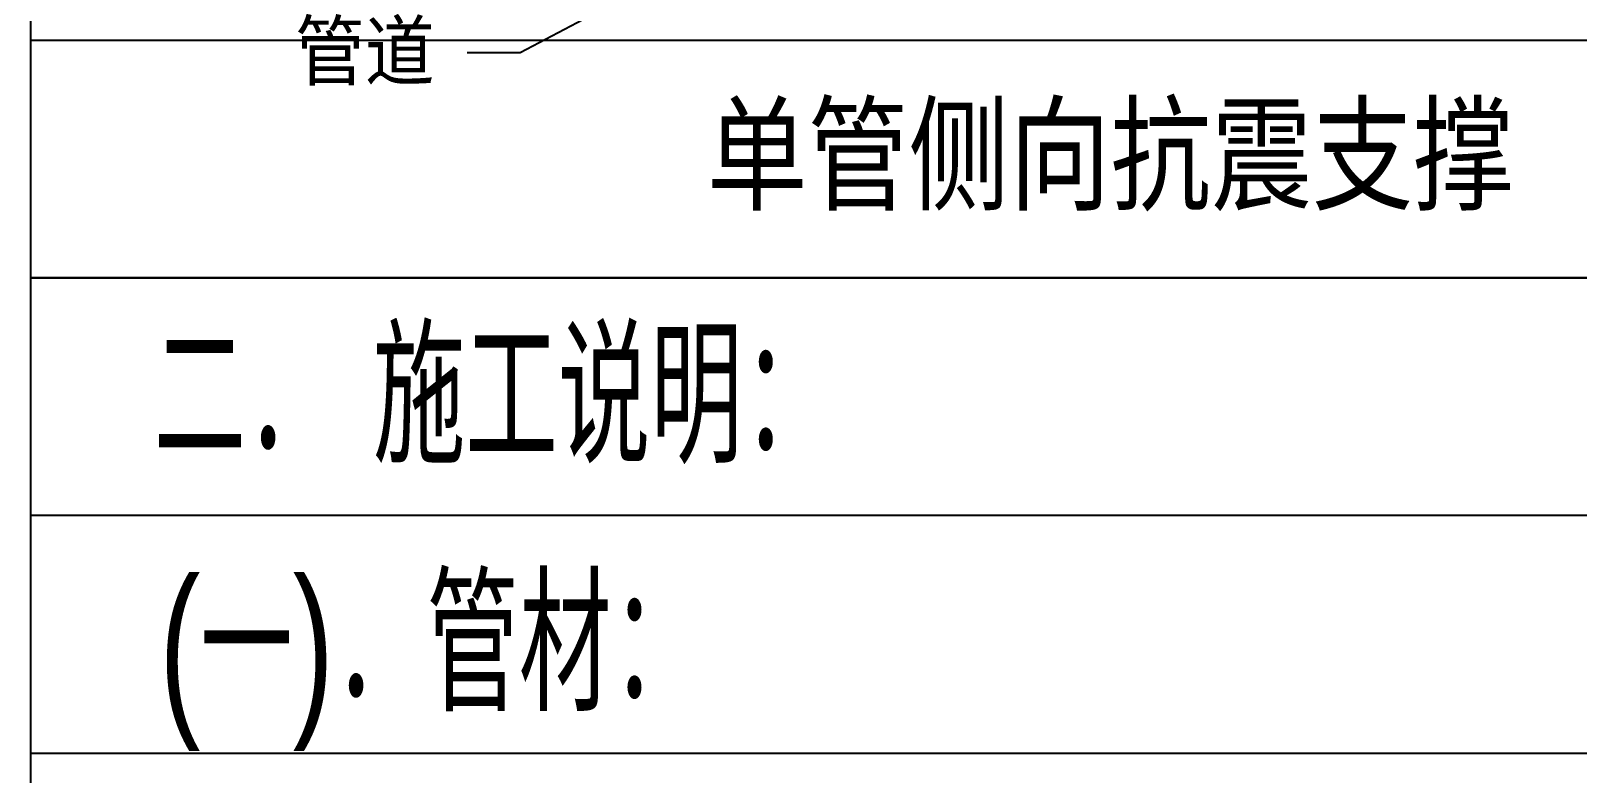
# Model space of a CAD drawing. Extents: x 795723 to 6584336, y 16443136 to 18851075.
# Drawn here: x 1981495 to 1987348, y 17879046 to 17881857 of the extents above; entities that cross this region are included whole.
import ezdxf
from ezdxf import colors
from ezdxf.entities.mleader import LeaderData, LeaderLine
from ezdxf.enums import TextEntityAlignment as Align
from ezdxf.math import Vec2, Vec3

# ---------------------------------------------------------------- set-up
doc = ezdxf.new("R2010")
doc.units = 0
doc.header["$LTSCALE"] = 1000
doc.header["$MEASUREMENT"] = 0
for name, color, linetype in [('JZ_0', 7, 'Continuous'), ('JZ_TEXT', 42, 'Continuous'), ('图框', 4, 'Continuous')]:
    doc.layers.add(name, color=color, linetype=linetype)
doc.styles.add('gps_hz', font='hztxt_e.shx', dxfattribs={"width": 0.7, "bigfont": 'hztxt.shx'})
doc.styles.add('TITXV', font='')
doc.styles.add('标题文字', font='txt.shx', dxfattribs={"bigfont": 'hztxt.shx'})
doc.styles.get('TITXV').set_extended_font_data('SimSun')

# ---------------------------------------------------------------- blocks, each defined once
blk = doc.blocks.new('抗震大样1')
at = {"color": 4}
ml = blk.add_multileader_mtext('Standard', dxfattribs=at)
ml.set_content('{\\fFangSong_GB2312|b0|i0|c134|p49;\\W0.9;管道}', color=4, style='标题文字')
ml.set_leader_properties()
ml.build(insert=Vec2(0, 0))
ml.multileader.update_dxf_attribs({"dogleg_length": 0.36, "arrow_head_size": 123.1})
ctx = ml.context
ctx.base_point, ctx.char_height, ctx.arrow_head_size, ctx.landing_gap_size, ctx.plane_origin = Vec3(170.6, -5439.5), 307.714, 123.1, 49.8, Vec3(2446, -4642.1)
ctx.text_align_type = 2
notes = []
notes.append((ctx, [(1, (1, 1, 0), (1286, -5439.5), (-1, 0), 285.2, [(0, [(2050.8, -5036.2)], 0, [])])]))
ctx.mtext.insert, ctx.mtext.width, ctx.mtext.alignment, ctx.mtext.flow_direction = Vec3(824.3, -5275.4), 1159.275, 3, 5
for ctx, leaders in notes:
    for number, flags, end, landing, length, lines in leaders:
        leader = LeaderData()
        leader.index, (leader.has_last_leader_line, leader.has_dogleg_vector, leader.attachment_direction) = number, flags
        leader.last_leader_point, leader.dogleg_vector, leader.dogleg_length = Vec3(end), Vec3(landing), length
        for number, points, colour, breaks in lines:
            line = LeaderLine()
            line.index, line.vertices, line.color, line.breaks = number, Vec3.list(points), colors.encode_raw_color(colour), breaks
            leader.lines.append(line)
        ctx.leaders.append(leader)

msp = doc.modelspace()

# ---------------------------------------------------------------- linework, layer by layer
at = {"layer": 'JZ_0', "color": 8}
for p, q in [((1981494.8, 17853233.3), (1981494.8, 17901621.3)), ((1981494.8, 17881821.3), (1998727.8, 17881821.3)), ((1998727.8, 17880921.3), (1981494.8, 17880921.3)), ((1981494.8, 17880921.3), (1998727.8, 17880921.3)), ((1998727.8, 17880021.3), (1981494.8, 17880021.3)), ((1981494.8, 17879121.3), (1998727.8, 17879121.3))]:
    msp.add_line(p, q, dxfattribs=at)

# ---------------------------------------------------------------- block references
at = {"xscale": 0.7, "yscale": 0.7, "zscale": 0.7}
msp.add_blockref('抗震大样1', (1982446.1, 17885581.7), dxfattribs=at)

# ---------------------------------------------------------------- texts
at = {"layer": 'JZ_TEXT', "style": 'gps_hz', "width": 0.7}
for s, p in [('二． 施工说明：', (1981959.2, 17880220)), ('(一)．管材：', (1981980.4, 17879280.9))]:
    msp.add_text(s, height=500, dxfattribs=at).set_placement(p)
at = {"layer": '图框', "style": 'TITXV', "width": 0.8}
msp.add_text('单管侧向抗震支撑', height=350, dxfattribs=at).set_placement((1985580.8, 17881396.4), align=Align.MIDDLE)

doc.saveas('drawing.dxf')
